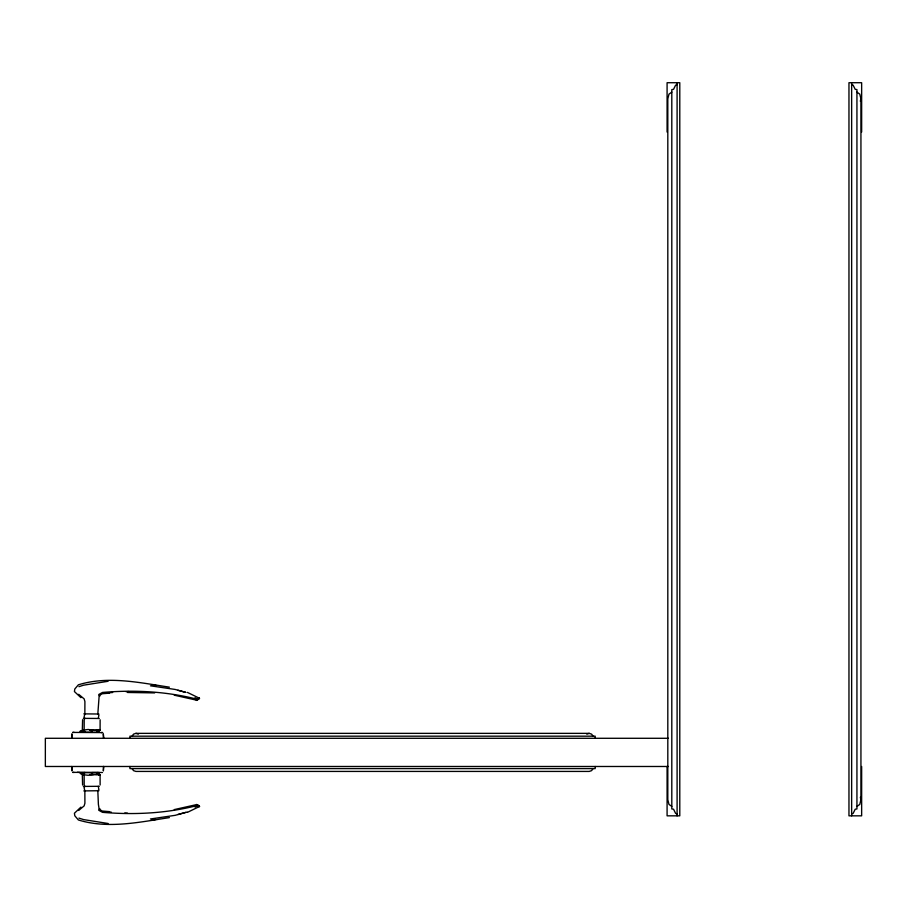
<?xml version="1.0" encoding="UTF-8"?>
<svg xmlns="http://www.w3.org/2000/svg" width="907" height="907" viewBox="0 0 907 907"><rect width="100%" height="100%" fill="white"/><g stroke="black" fill="none" stroke-linecap="round" stroke-linejoin="round"><path stroke-width="1.36" d="M82.594 719.716L82.322 730.203L84.136 730.271L84.192 719.648L84.929 718.378L99.305 718.469M100.133 784.997L100.087 774.657L89.544 774.521M99.124 773.467L99.226 772.481L91.924 772.481L92.072 773.501M92.072 731.28L91.924 732.3L99.226 732.3L99.124 731.303M98.704 810.246L102.514 812.332C134.621 815.064 166.752 813.398 198.032 805.337L199.517 806.482L196.57 804.532L199.517 806.482L187.398 812.377M109.543 693.152L102.242 693.742L99.18 695.567L97.82 714.036L98.897 715.09L98.262 718.469M99.305 786.312L98.262 786.312L98.897 789.691L97.82 790.745L83.818 790.904M100.133 719.784L100.087 730.112L89.544 730.26M860.346 101.221L860.936 98.852L859.768 94.113L856.934 92.151M860.936 98.852L860.936 799.691L859.768 804.43L856.934 806.402M97.355 772.481L96.278 774.476M98.704 694.524L102.514 692.449C134.621 689.717 166.752 691.383 198.032 699.444L198.599 698.401C202.272 697.506 191.128 703.469 199.517 698.288L187.398 692.404M198.157 699.32L199.007 698.084L199.54 698.481M102.491 772.503L72.673 772.367L74.125 772.435M132.059 736.178L133.533 734.137L135.937 733.355L589.199 733.355L591.591 734.137L593.076 736.178M593.076 768.603L591.591 770.644L589.199 771.426L135.937 771.426L133.533 770.644L132.059 768.603M78.682 810.461L84.136 805.904L84.907 803.228L84.85 790.893L84.056 787.571L84.929 786.403L98.262 786.312M80.916 807.117L74.419 813.228L74.805 815.79L78.387 819.973C107.876 829.111 139.678 822.127 169.394 817.615M199.54 806.3L199.007 806.697L198.157 805.461M671.804 92.151L668.981 94.113L667.813 98.852L667.813 799.691L668.981 804.43L671.804 806.402M93.602 774.533L88.194 775.292L82.322 774.578L82.594 785.054M99.033 730.282L100.201 729.557M98.886 790.757L97.82 790.745L98.387 804.328L99.18 809.214L99.917 808.783M195.028 807.06L198.032 805.337M84.147 774.533L82.322 774.578L84.136 774.499L84.192 785.122L84.929 786.403L83.387 786.414M586.795 734.137L589.199 733.355M78.92 686.667L83.535 685.193L108.103 681.282M185.674 812.411L175.187 815.325L150.437 818.976M177.908 814.509L187.069 812.071M174.223 809.6L196.876 804.543M100.994 732.584L102.706 732.573L72.673 732.414L74.125 732.346M84.136 730.271L83.093 729.579L82.322 730.203L88.194 729.489L93.602 730.237M151.843 819.951L155.981 819.486M107.287 692.846L112.661 692.517M126.096 691.724L128.783 691.553M677.098 84.668L675.613 85.156L673.538 89.328L671.804 89.6L671.804 808.942L673.538 809.214L675.613 813.398L677.098 813.874M98.886 714.013L83.818 713.866M851.65 813.874L853.124 813.398L855.21 809.214L856.934 808.942L856.934 89.6L855.21 89.328L853.124 85.156L851.65 84.668M84.566 773.558L80.213 773.546L82.424 773.558M90.7 730.305L98.976 730.305M84.85 731.223L80.213 731.223L84.566 731.223M90.915 732.198L91.55 732.198L80.02 732.266M83.557 732.3L85.088 732.198M668.448 738.287L45.35 738.287L45.35 766.483L668.448 766.483M80.02 772.515L84.975 772.481M84.374 772.583L91.55 772.583M90.7 774.476L98.976 774.476M83.387 718.367L84.929 718.378L84.056 717.21L84.85 713.888L84.907 701.553L84.136 698.878L78.682 694.32M127.468 692.472L154.678 692.903M105.938 811.856L111.312 812.184M124.758 812.978L127.445 813.137M77.424 772.276L79.771 772.435M109.543 811.629L102.242 811.028L99.18 809.214M151.843 684.83L155.981 685.295M150.437 685.805L175.187 689.456L185.674 692.37M108.103 823.499L83.535 819.577L78.92 818.114M169.394 687.166C139.678 682.654 107.876 675.67 78.387 684.808L74.805 688.991L74.419 691.553L80.916 697.664M174.223 695.181L196.876 700.238M177.908 690.261L185.765 692.358M135.937 733.355L138.329 734.137M195.028 697.721L198.032 699.444M99.18 695.567L99.917 695.998M99.033 774.499L100.201 775.224M96.278 730.305L97.355 732.3M860.346 797.321L860.936 799.691M861.65 132.059L861.65 82.718L848.963 82.718L848.963 815.835L861.65 815.835L861.65 766.483M851.65 82.718L851.65 815.835M677.098 82.718L677.098 815.835M667.087 132.059L667.087 82.718L679.785 82.718L679.785 815.835L667.087 815.835L667.087 766.483M595.185 738.287L595.185 736.178L129.939 736.178L129.939 738.287M595.185 766.483L595.185 768.603L129.939 768.603L129.939 766.483M71.936 734.069L71.687 738.287L71.959 734.069M103.602 766.483L103.364 770.712L103.602 766.483M99.101 729.557L98.273 730.26L100.087 730.112L99.101 729.557M100.087 774.657L99.101 775.224L98.273 774.521L100.087 774.657M103.602 738.287L103.33 734.069L103.602 738.287M71.959 770.712L71.687 766.483L71.936 770.712"/></g></svg>
